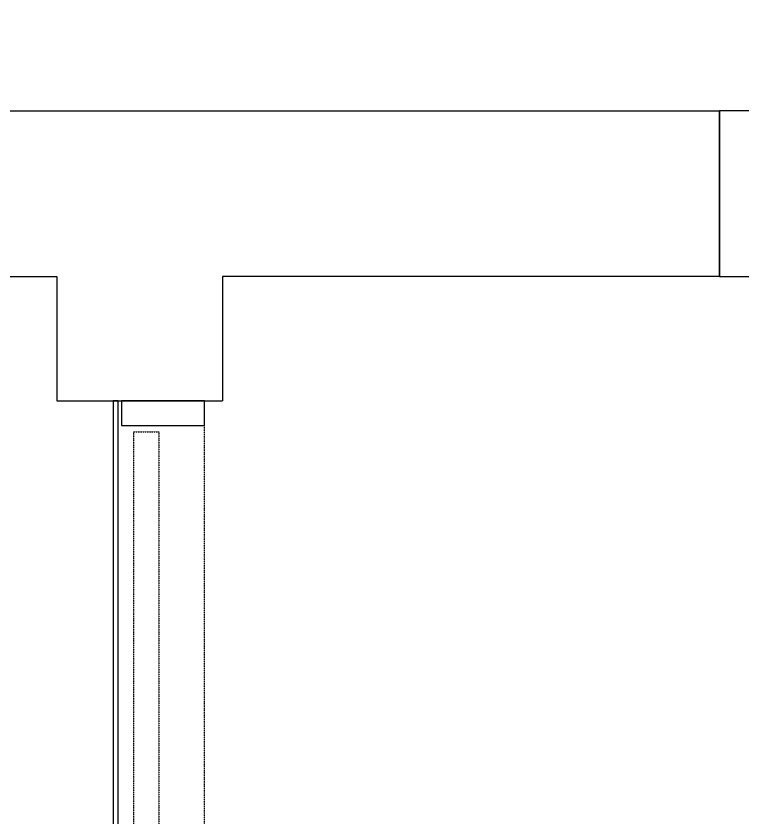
# Model space of a CAD drawing. Header units: millimetres. Extents: x 50157 to 283139, y 29188 to 187058.
# Drawn here: x 160443 to 161321, y 104734 to 105702 of the extents above; entities that cross this region are included whole.
import ezdxf

# ---------------------------------------------------------------- set-up
doc = ezdxf.new("R2010")
doc.units = ezdxf.units.MM
doc.linetypes.add('D_HIDDEN', pattern=[0.35, 0.2, -0.15])
for name, color, linetype in [('A-DOOR', 4, 'Continuous'), ('A-DOOR-F', 4, 'Continuous'), ('A-WALL', 3, 'Continuous'), ('H-PAT 8', 8, 'Continuous')]:
    doc.layers.add(name, color=color, linetype=linetype)

# ---------------------------------------------------------------- blocks, each defined once
blk = doc.blocks.new('150 프레임 문')
blk.add_lwpolyline([(2462521.44, -3160362.22), (2462321.44, -3160362.22), (2462321.44, -3160312.22), (2462521.44, -3160312.22)], close=True)
blk = doc.blocks.new('A$C3BCF481C')
at = {"ltscale": 0.1, "elevation": 0}
for points in [[(1820, 250), (1850, 250), (1850, 150), (1820, 150)], [(1850, 140), (980, 140), (980, 146), (1850, 146)]]:
    blk.add_lwpolyline(points, close=True, dxfattribs=at)
at = {"layer": 'H-PAT 8', "linetype": 'D_HIDDEN'}
blk.add_line((30, 250, 0), (1820, 250, 0), dxfattribs=at)
blk.add_lwpolyline([(980, 165), (1812.5, 165), (1812.5, 195), (980, 195), (980, 165)], dxfattribs=at)
blk = doc.blocks.new('T-2')
at = {"layer": 'A-WALL', "flags": 128}
for points in [[(-2598136.56, 751765.14), (-2598736.56, 751765.14), (-2598736.56, 749865.14), (-2596386.56, 749865.14)], [(-2596386.56, 749665.14), (-2596386.56, 749865.14)], [(-2599186.56, 749665.14), (-2597186.56, 749665.14), (-2597186.56, 749515.14)], [(-2596386.56, 749665.14), (-2596986.56, 749665.14), (-2596986.56, 749515.14)], [(-2597186.56, 749515.14), (-2596986.56, 749515.14)]]:
    blk.add_lwpolyline(points, dxfattribs=at)
at = {"layer": 'A-DOOR', "linetype": 'Continuous', "ltscale": 300, "xscale": -1, "rotation": 269.9999999999999}
blk.add_blockref('150 프레임 문', (563975.66, -1712656.3), dxfattribs=at)
at = {"layer": 'A-DOOR-F', "xscale": -1, "rotation": 270.0000103843635}
blk.add_blockref('A$C3BCF481C', (-2597258.46, 747665.14, 0), dxfattribs=at)

msp = doc.modelspace()

# ---------------------------------------------------------------- block references
msp.add_blockref('T-2', (2757679.08, -644277.3))

doc.saveas('drawing.dxf')
